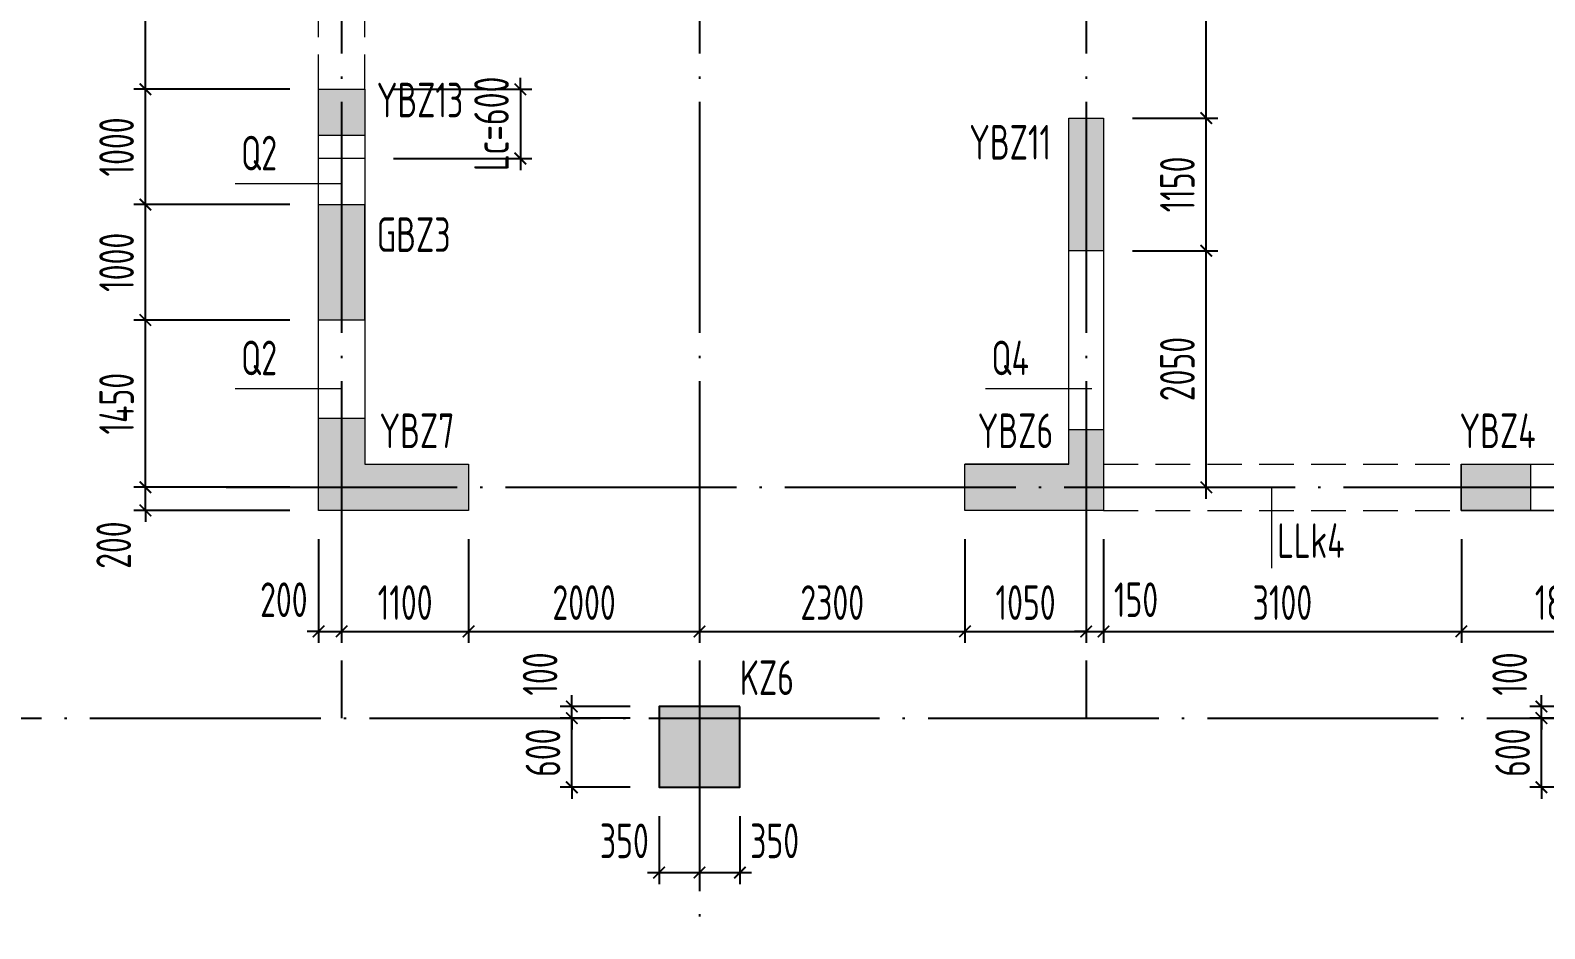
# Model space of a CAD drawing. Header units: millimetres. Extents: x -202076 to 1082610, y -439651 to 179350.
# Drawn here: x 113545 to 126665, y -8106 to -320 of the extents above; entities that cross this region are included whole.
import ezdxf
from ezdxf.enums import TextEntityAlignment as Align

# ---------------------------------------------------------------- set-up
doc = ezdxf.new("R2010")
doc.units = ezdxf.units.MM
doc.header["$LTSCALE"] = 1000
for name, pattern in [('DASHED', [0.75, 0.5, -0.25]), ('DOTE', [2.42, 2, -0.2, 0.02, -0.2]), ('短虚线', [187.5, 125, -62.5])]:
    doc.linetypes.add(name, pattern=pattern)
doc.layers.add('A_AXIS-轴线', color=36, linetype='DOTE')
doc.layers.add('COLU', color=5, linetype='Continuous')
for name, color, linetype, lineweight in [('BEAM', 4, 'DASHED', 0), ('COLU_TEXT', 6, 'Continuous', 0), ('DIM', 3, 'Continuous', 0), ('WALL', 2, 'Continuous', 0), ('墙柱名称编号', 7, 'Continuous', 18), ('墙柱轮廓', 7, 'Continuous', 18), ('墙柱非阴影区', 3, '短虚线', 18), ('墙梁名称编号', 3, 'Continuous', 18), ('墙梁标注引线', 3, 'Continuous', 18), ('墙身名称编号', 3, 'Continuous', 18), ('墙身标注引线', 3, 'Continuous', 18), ('边缘构件填充', 253, 'Continuous', 18)]:
    doc.layers.add(name, color=color, linetype=linetype, lineweight=lineweight)
doc.styles.add('TSSD_Dimension', font='tssdeng.shx', dxfattribs={"width": 0.7, "bigfont": 'hztxt.shx'})
doc.styles.add('TSSD_Rein', font='tssdeng.shx', dxfattribs={"width": 0.7, "bigfont": 'hztxt.shx'})
doc.dimstyles.new('TSSD_100_100', dxfattribs={"dimtxt": 300, "dimasz": 100, "dimexe": 100, "dimexo": 250, "dimgap": 100, "dimtad": 1, "dimdec": 0, "dimzin": 0, "dimdsep": 46, "dimtxsty": 'TSSD_Dimension', "dimblk": 'ARCHTICK', "dimcen": 0, "dimdle": 100, "dimclrt": 7, "dimadec": 0, "dimazin": 0, "dimtfac": 1, "dimtdec": 0, "dimtix": 1, "dimtmove": 2, "dimatfit": 3, "dimfxl": 1, "dimtolj": 1, "dimtzin": 0, "dimarcsym": 0})

# ---------------------------------------------------------------- blocks, each defined once
blk = doc.blocks.new('_ARCHTICK')
at = {"color": 0, "linetype": 'ByBlock', "const_width": 0.15}
blk.add_lwpolyline([(-0.5, -0.5), (0.5, 0.5)], dxfattribs=at)
blk = doc.blocks.new('*D324')
at = {"layer": 'Defpoints', "color": 0, "transparency": 16777216}
for p in [(118237, -6281), (118993, -6281), (118993, -6881)]:
    blk.add_point(p, dxfattribs=at)
at = {"layer": 'DIM', "color": 0, "lineweight": -2, "transparency": 16777216}
for p, q in [((118743, -6281), (118137, -6281)), ((118237, -6281), (118237, -6181)), ((118237, -6881), (118237, -6281)), ((118743, -6881), (118137, -6881)), ((118237, -6881), (118237, -6981))]:
    blk.add_line(p, q, dxfattribs=at)
at = {"layer": 'DIM', "color": 0, "lineweight": -2, "transparency": 16777216, "xscale": 100, "yscale": 100, "zscale": 100}
for p, rotation in [((118237, -6281), 270), ((118237, -6881), 90)]:
    blk.add_blockref('_ARCHTICK', p, dxfattribs=dict(at, rotation=rotation))
at = {"layer": 'DIM', "color": 7, "transparency": 16777216, "insert": (117987, -6581), "char_height": 300, "attachment_point": 5, "rotation": 90, "style": 'TSSD_Dimension'}
blk.add_mtext('\\A1;600', dxfattribs=at)
blk = doc.blocks.new('*D325')
at = {"layer": 'Defpoints', "color": 0, "transparency": 16777216}
for p in [(118237, -6181), (118993, -6181), (118993, -6281)]:
    blk.add_point(p, dxfattribs=at)
at = {"layer": 'DIM', "color": 0, "lineweight": -2, "transparency": 16777216}
for p, q in [((118237, -6181), (118237, -6081)), ((118743, -6181), (118137, -6181)), ((118743, -6281), (118137, -6281)), ((118237, -6281), (118237, -6181)), ((118237, -6281), (118237, -6381))]:
    blk.add_line(p, q, dxfattribs=at)
at = {"layer": 'DIM', "color": 0, "lineweight": -2, "transparency": 16777216, "xscale": 100, "yscale": 100, "zscale": 100}
for p, rotation in [((118237, -6181), 270), ((118237, -6281), 90)]:
    blk.add_blockref('_ARCHTICK', p, dxfattribs=dict(at, rotation=rotation))
at = {"layer": 'DIM', "color": 7, "transparency": 16777216, "insert": (117962, -5899), "char_height": 300, "attachment_point": 5, "rotation": 90, "style": 'TSSD_Dimension'}
blk.add_mtext('\\A1;100', dxfattribs=at)
blk = doc.blocks.new('*D326')
at = {"layer": 'Defpoints', "color": 0, "transparency": 16777216}
for p in [(118993, -6881), (119343, -6881), (119343, -7620)]:
    blk.add_point(p, dxfattribs=at)
at = {"layer": 'DIM', "color": 0, "lineweight": -2, "transparency": 16777216}
for p, q in [((118993, -7131), (118993, -7720)), ((119343, -7131), (119343, -7720)), ((118893, -7620), (119443, -7620))]:
    blk.add_line(p, q, dxfattribs=at)
at = {"layer": 'DIM', "color": 0, "lineweight": -2, "transparency": 16777216, "xscale": 100, "yscale": 100, "zscale": 100, "rotation": 180}
blk.add_blockref('_ARCHTICK', (118993, -7620), dxfattribs=at)
at = {"layer": 'DIM', "color": 0, "lineweight": -2, "transparency": 16777216, "xscale": 100, "yscale": 100, "zscale": 100}
blk.add_blockref('_ARCHTICK', (119343, -7620), dxfattribs=at)
at = {"layer": 'DIM', "color": 7, "transparency": 16777216, "insert": (118692, -7345), "char_height": 300, "attachment_point": 5, "style": 'TSSD_Dimension'}
blk.add_mtext('\\A1;350', dxfattribs=at)
blk = doc.blocks.new('*D327')
at = {"layer": 'Defpoints', "color": 0, "transparency": 16777216}
for p in [(119343, -6881), (119693, -6881), (119693, -7620)]:
    blk.add_point(p, dxfattribs=at)
at = {"layer": 'DIM', "color": 0, "lineweight": -2, "transparency": 16777216}
for p, q in [((119343, -7131), (119343, -7720)), ((119693, -7131), (119693, -7720)), ((119243, -7620), (119793, -7620))]:
    blk.add_line(p, q, dxfattribs=at)
at = {"layer": 'DIM', "color": 0, "lineweight": -2, "transparency": 16777216, "xscale": 100, "yscale": 100, "zscale": 100, "rotation": 180}
blk.add_blockref('_ARCHTICK', (119343, -7620), dxfattribs=at)
at = {"layer": 'DIM', "color": 0, "lineweight": -2, "transparency": 16777216, "xscale": 100, "yscale": 100, "zscale": 100}
blk.add_blockref('_ARCHTICK', (119693, -7620), dxfattribs=at)
at = {"layer": 'DIM', "color": 7, "transparency": 16777216, "insert": (119994, -7345), "char_height": 300, "attachment_point": 5, "style": 'TSSD_Dimension'}
blk.add_mtext('\\A1;350', dxfattribs=at)
blk = doc.blocks.new('*D328')
at = {"layer": 'Defpoints', "color": 0, "transparency": 16777216}
for p in [(126637, -6281), (127393, -6281), (127393, -6881)]:
    blk.add_point(p, dxfattribs=at)
at = {"layer": 'DIM', "color": 0, "lineweight": -2, "transparency": 16777216}
for p, q in [((127143, -6281), (126537, -6281)), ((126637, -6281), (126637, -6181)), ((126637, -6881), (126637, -6281)), ((127143, -6881), (126537, -6881)), ((126637, -6881), (126637, -6981))]:
    blk.add_line(p, q, dxfattribs=at)
at = {"layer": 'DIM', "color": 0, "lineweight": -2, "transparency": 16777216, "xscale": 100, "yscale": 100, "zscale": 100}
for p, rotation in [((126637, -6281), 270), ((126637, -6881), 90)]:
    blk.add_blockref('_ARCHTICK', p, dxfattribs=dict(at, rotation=rotation))
at = {"layer": 'DIM', "color": 7, "transparency": 16777216, "insert": (126387, -6581), "char_height": 300, "attachment_point": 5, "rotation": 90, "style": 'TSSD_Dimension'}
blk.add_mtext('\\A1;600', dxfattribs=at)
blk = doc.blocks.new('*D329')
at = {"layer": 'Defpoints', "color": 0, "transparency": 16777216}
for p in [(126637, -6181), (127393, -6181), (127393, -6281)]:
    blk.add_point(p, dxfattribs=at)
at = {"layer": 'DIM', "color": 0, "lineweight": -2, "transparency": 16777216}
for p, q in [((126637, -6181), (126637, -6081)), ((127143, -6181), (126537, -6181)), ((127143, -6281), (126537, -6281)), ((126637, -6281), (126637, -6181)), ((126637, -6281), (126637, -6381))]:
    blk.add_line(p, q, dxfattribs=at)
at = {"layer": 'DIM', "color": 0, "lineweight": -2, "transparency": 16777216, "xscale": 100, "yscale": 100, "zscale": 100}
for p, rotation in [((126637, -6181), 270), ((126637, -6281), 90)]:
    blk.add_blockref('_ARCHTICK', p, dxfattribs=dict(at, rotation=rotation))
at = {"layer": 'DIM', "color": 7, "transparency": 16777216, "insert": (126362, -5899), "char_height": 300, "attachment_point": 5, "rotation": 90, "style": 'TSSD_Dimension'}
blk.add_mtext('\\A1;100', dxfattribs=at)
blk = doc.blocks.new('*D355')
at = {"layer": 'Defpoints', "color": 0, "transparency": 16777216}
for p in [(116043, -4481), (116243, -4481), (116243, -5530)]:
    blk.add_point(p, dxfattribs=at)
at = {"layer": 'DIM', "color": 0, "lineweight": -2, "transparency": 16777216}
for p, q in [((116043, -4731), (116043, -5630)), ((116243, -4731), (116243, -5630)), ((116043, -5530), (115943, -5530)), ((116043, -5530), (116243, -5530)), ((116243, -5530), (116343, -5530))]:
    blk.add_line(p, q, dxfattribs=at)
at = {"layer": 'DIM', "color": 0, "lineweight": -2, "transparency": 16777216, "xscale": 100, "yscale": 100, "zscale": 100}
blk.add_blockref('_ARCHTICK', (116043, -5530), dxfattribs=at)
at = {"layer": 'DIM', "color": 0, "lineweight": -2, "transparency": 16777216, "xscale": 100, "yscale": 100, "zscale": 100, "rotation": 180}
blk.add_blockref('_ARCHTICK', (116243, -5530), dxfattribs=at)
at = {"layer": 'DIM', "color": 7, "transparency": 16777216, "insert": (115742, -5255), "char_height": 300, "attachment_point": 5, "style": 'TSSD_Dimension'}
blk.add_mtext('\\A1;200', dxfattribs=at)
blk = doc.blocks.new('*D356')
at = {"layer": 'Defpoints', "color": 0, "transparency": 16777216}
for p in [(116243, -4481), (117343, -4481), (117343, -5530)]:
    blk.add_point(p, dxfattribs=at)
at = {"layer": 'DIM', "color": 0, "lineweight": -2, "transparency": 16777216}
for p, q in [((116243, -4731), (116243, -5630)), ((117343, -4731), (117343, -5630)), ((116143, -5530), (117443, -5530))]:
    blk.add_line(p, q, dxfattribs=at)
at = {"layer": 'DIM', "color": 0, "lineweight": -2, "transparency": 16777216, "xscale": 100, "yscale": 100, "zscale": 100, "rotation": 180}
blk.add_blockref('_ARCHTICK', (116243, -5530), dxfattribs=at)
at = {"layer": 'DIM', "color": 0, "lineweight": -2, "transparency": 16777216, "xscale": 100, "yscale": 100, "zscale": 100}
blk.add_blockref('_ARCHTICK', (117343, -5530), dxfattribs=at)
at = {"layer": 'DIM', "color": 7, "transparency": 16777216, "insert": (116793, -5280), "char_height": 300, "attachment_point": 5, "style": 'TSSD_Dimension'}
blk.add_mtext('\\A1;1100', dxfattribs=at)
blk = doc.blocks.new('*D357')
at = {"layer": 'Defpoints', "color": 0, "transparency": 16777216}
for p in [(119343, -4481), (121643, -4481), (121643, -5530)]:
    blk.add_point(p, dxfattribs=at)
at = {"layer": 'DIM', "color": 0, "lineweight": -2, "transparency": 16777216}
for p, q in [((119343, -4731), (119343, -5630)), ((121643, -4731), (121643, -5630)), ((119243, -5530), (121743, -5530))]:
    blk.add_line(p, q, dxfattribs=at)
at = {"layer": 'DIM', "color": 0, "lineweight": -2, "transparency": 16777216, "xscale": 100, "yscale": 100, "zscale": 100, "rotation": 180}
blk.add_blockref('_ARCHTICK', (119343, -5530), dxfattribs=at)
at = {"layer": 'DIM', "color": 0, "lineweight": -2, "transparency": 16777216, "xscale": 100, "yscale": 100, "zscale": 100}
blk.add_blockref('_ARCHTICK', (121643, -5530), dxfattribs=at)
at = {"layer": 'DIM', "color": 7, "transparency": 16777216, "insert": (120493, -5280), "char_height": 300, "attachment_point": 5, "style": 'TSSD_Dimension'}
blk.add_mtext('\\A1;2300', dxfattribs=at)
blk = doc.blocks.new('*D358')
at = {"layer": 'Defpoints', "color": 0, "transparency": 16777216}
for p in [(121643, -4481), (122693, -4481), (122693, -5530)]:
    blk.add_point(p, dxfattribs=at)
at = {"layer": 'DIM', "color": 0, "lineweight": -2, "transparency": 16777216}
for p, q in [((121643, -4731), (121643, -5630)), ((122693, -4731), (122693, -5630)), ((121543, -5530), (122793, -5530))]:
    blk.add_line(p, q, dxfattribs=at)
at = {"layer": 'DIM', "color": 0, "lineweight": -2, "transparency": 16777216, "xscale": 100, "yscale": 100, "zscale": 100, "rotation": 180}
blk.add_blockref('_ARCHTICK', (121643, -5530), dxfattribs=at)
at = {"layer": 'DIM', "color": 0, "lineweight": -2, "transparency": 16777216, "xscale": 100, "yscale": 100, "zscale": 100}
blk.add_blockref('_ARCHTICK', (122693, -5530), dxfattribs=at)
at = {"layer": 'DIM', "color": 7, "transparency": 16777216, "insert": (122168, -5280), "char_height": 300, "attachment_point": 5, "style": 'TSSD_Dimension'}
blk.add_mtext('\\A1;1050', dxfattribs=at)
blk = doc.blocks.new('*D359')
at = {"layer": 'Defpoints', "color": 0, "transparency": 16777216}
for p in [(122693, -4481), (122843, -4481), (122843, -5530)]:
    blk.add_point(p, dxfattribs=at)
at = {"layer": 'DIM', "color": 0, "lineweight": -2, "transparency": 16777216}
for p, q in [((122693, -4731), (122693, -5630)), ((122843, -4731), (122843, -5630)), ((122693, -5530), (122593, -5530)), ((122693, -5530), (122843, -5530)), ((122843, -5530), (122943, -5530))]:
    blk.add_line(p, q, dxfattribs=at)
at = {"layer": 'DIM', "color": 0, "lineweight": -2, "transparency": 16777216, "xscale": 100, "yscale": 100, "zscale": 100}
blk.add_blockref('_ARCHTICK', (122693, -5530), dxfattribs=at)
at = {"layer": 'DIM', "color": 0, "lineweight": -2, "transparency": 16777216, "xscale": 100, "yscale": 100, "zscale": 100, "rotation": 180}
blk.add_blockref('_ARCHTICK', (122843, -5530), dxfattribs=at)
at = {"layer": 'DIM', "color": 7, "transparency": 16777216, "insert": (123125, -5255), "char_height": 300, "attachment_point": 5, "style": 'TSSD_Dimension'}
blk.add_mtext('\\A1;150', dxfattribs=at)
blk = doc.blocks.new('*D360')
at = {"layer": 'Defpoints', "color": 0, "transparency": 16777216}
for p in [(122843, -4481), (125943, -4481), (125943, -5530)]:
    blk.add_point(p, dxfattribs=at)
at = {"layer": 'DIM', "color": 0, "lineweight": -2, "transparency": 16777216}
for p, q in [((122843, -4731), (122843, -5630)), ((125943, -4731), (125943, -5630)), ((122743, -5530), (126043, -5530))]:
    blk.add_line(p, q, dxfattribs=at)
at = {"layer": 'DIM', "color": 0, "lineweight": -2, "transparency": 16777216, "xscale": 100, "yscale": 100, "zscale": 100, "rotation": 180}
blk.add_blockref('_ARCHTICK', (122843, -5530), dxfattribs=at)
at = {"layer": 'DIM', "color": 0, "lineweight": -2, "transparency": 16777216, "xscale": 100, "yscale": 100, "zscale": 100}
blk.add_blockref('_ARCHTICK', (125943, -5530), dxfattribs=at)
at = {"layer": 'DIM', "color": 7, "transparency": 16777216, "insert": (124393, -5280), "char_height": 300, "attachment_point": 5, "style": 'TSSD_Dimension'}
blk.add_mtext('\\A1;3100', dxfattribs=at)
blk = doc.blocks.new('*D361')
at = {"layer": 'Defpoints', "color": 0, "transparency": 16777216}
for p in [(125943, -4481), (127743, -4481), (127743, -5530)]:
    blk.add_point(p, dxfattribs=at)
at = {"layer": 'DIM', "color": 0, "lineweight": -2, "transparency": 16777216}
for p, q in [((125943, -4731), (125943, -5630)), ((127743, -4731), (127743, -5630)), ((125843, -5530), (127843, -5530))]:
    blk.add_line(p, q, dxfattribs=at)
at = {"layer": 'DIM', "color": 0, "lineweight": -2, "transparency": 16777216, "xscale": 100, "yscale": 100, "zscale": 100, "rotation": 180}
blk.add_blockref('_ARCHTICK', (125943, -5530), dxfattribs=at)
at = {"layer": 'DIM', "color": 0, "lineweight": -2, "transparency": 16777216, "xscale": 100, "yscale": 100, "zscale": 100}
blk.add_blockref('_ARCHTICK', (127743, -5530), dxfattribs=at)
at = {"layer": 'DIM', "color": 7, "transparency": 16777216, "insert": (126843, -5280), "char_height": 300, "attachment_point": 5, "style": 'TSSD_Dimension'}
blk.add_mtext('\\A1;1800', dxfattribs=at)
blk = doc.blocks.new('*D369')
at = {"layer": 'Defpoints', "color": 0, "transparency": 16777216}
for p in [(114543, -4281), (116043, -4281), (116043, -4481)]:
    blk.add_point(p, dxfattribs=at)
at = {"layer": 'DIM', "color": 0, "lineweight": -2, "transparency": 16777216}
for p, q in [((114543, -4281), (114543, -4181)), ((115793, -4281), (114443, -4281)), ((114543, -4481), (114543, -4281)), ((115793, -4481), (114443, -4481)), ((114543, -4481), (114543, -4581))]:
    blk.add_line(p, q, dxfattribs=at)
at = {"layer": 'DIM', "color": 0, "lineweight": -2, "transparency": 16777216, "xscale": 100, "yscale": 100, "zscale": 100}
for p, rotation in [((114543, -4281), 270), ((114543, -4481), 90)]:
    blk.add_blockref('_ARCHTICK', p, dxfattribs=dict(at, rotation=rotation))
at = {"layer": 'DIM', "color": 7, "transparency": 16777216, "insert": (114268, -4782), "char_height": 300, "attachment_point": 5, "rotation": 90, "style": 'TSSD_Dimension'}
blk.add_mtext('\\A1;200', dxfattribs=at)
blk = doc.blocks.new('*D370')
at = {"layer": 'Defpoints', "color": 0, "transparency": 16777216}
for p in [(114543, -2831), (116043, -2831), (116043, -4281)]:
    blk.add_point(p, dxfattribs=at)
at = {"layer": 'DIM', "color": 0, "lineweight": -2, "transparency": 16777216}
for p, q in [((114543, -4381), (114543, -2731)), ((115793, -2831), (114443, -2831)), ((115793, -4281), (114443, -4281))]:
    blk.add_line(p, q, dxfattribs=at)
at = {"layer": 'DIM', "color": 0, "lineweight": -2, "transparency": 16777216, "xscale": 100, "yscale": 100, "zscale": 100}
for p, rotation in [((114543, -2831), 90), ((114543, -4281), 270)]:
    blk.add_blockref('_ARCHTICK', p, dxfattribs=dict(at, rotation=rotation))
at = {"layer": 'DIM', "color": 7, "transparency": 16777216, "insert": (114293, -3556), "char_height": 300, "attachment_point": 5, "rotation": 90, "style": 'TSSD_Dimension'}
blk.add_mtext('\\A1;1450', dxfattribs=at)
blk = doc.blocks.new('*D371')
at = {"layer": 'Defpoints', "color": 0, "transparency": 16777216}
for p in [(114543, -1831), (116043, -1831), (116043, -2831)]:
    blk.add_point(p, dxfattribs=at)
at = {"layer": 'DIM', "color": 0, "lineweight": -2, "transparency": 16777216}
for p, q in [((115793, -1831), (114443, -1831)), ((114543, -2931), (114543, -1731)), ((115793, -2831), (114443, -2831))]:
    blk.add_line(p, q, dxfattribs=at)
at = {"layer": 'DIM', "color": 0, "lineweight": -2, "transparency": 16777216, "xscale": 100, "yscale": 100, "zscale": 100}
for p, rotation in [((114543, -1831), 90), ((114543, -2831), 270)]:
    blk.add_blockref('_ARCHTICK', p, dxfattribs=dict(at, rotation=rotation))
at = {"layer": 'DIM', "color": 7, "transparency": 16777216, "insert": (114293, -2331), "char_height": 300, "attachment_point": 5, "rotation": 90, "style": 'TSSD_Dimension'}
blk.add_mtext('\\A1;1000', dxfattribs=at)
blk = doc.blocks.new('*D372')
at = {"layer": 'Defpoints', "color": 0, "transparency": 16777216}
for p in [(114543, -831), (116043, -831), (116043, -1831)]:
    blk.add_point(p, dxfattribs=at)
at = {"layer": 'DIM', "color": 0, "lineweight": -2, "transparency": 16777216}
for p, q in [((114543, -1931), (114543, -731)), ((115793, -831), (114443, -831)), ((115793, -1831), (114443, -1831))]:
    blk.add_line(p, q, dxfattribs=at)
at = {"layer": 'DIM', "color": 0, "lineweight": -2, "transparency": 16777216, "xscale": 100, "yscale": 100, "zscale": 100}
for p, rotation in [((114543, -831), 90), ((114543, -1831), 270)]:
    blk.add_blockref('_ARCHTICK', p, dxfattribs=dict(at, rotation=rotation))
at = {"layer": 'DIM', "color": 7, "transparency": 16777216, "insert": (114293, -1331), "char_height": 300, "attachment_point": 5, "rotation": 90, "style": 'TSSD_Dimension'}
blk.add_mtext('\\A1;1000', dxfattribs=at)
blk = doc.blocks.new('*D373')
at = {"layer": 'Defpoints', "color": 0, "transparency": 16777216}
for p in [(114543, 2369), (116043, 2369), (116043, -831)]:
    blk.add_point(p, dxfattribs=at)
at = {"layer": 'DIM', "color": 0, "lineweight": -2, "transparency": 16777216}
for p, q in [((115793, 2369), (114443, 2369)), ((114543, -931), (114543, 2469)), ((115793, -831), (114443, -831))]:
    blk.add_line(p, q, dxfattribs=at)
at = {"layer": 'DIM', "color": 0, "lineweight": -2, "transparency": 16777216, "xscale": 100, "yscale": 100, "zscale": 100}
for p, rotation in [((114543, 2369), 90), ((114543, -831), 270)]:
    blk.add_blockref('_ARCHTICK', p, dxfattribs=dict(at, rotation=rotation))
at = {"layer": 'DIM', "color": 7, "transparency": 16777216, "insert": (114293, 769), "char_height": 300, "attachment_point": 5, "rotation": 90, "style": 'TSSD_Dimension'}
blk.add_mtext('\\A1;3200', dxfattribs=at)
blk = doc.blocks.new('*D375')
at = {"layer": 'Defpoints', "color": 0, "transparency": 16777216}
for p in [(117343, -4481), (119343, -4481), (119343, -5530)]:
    blk.add_point(p, dxfattribs=at)
at = {"layer": 'DIM', "color": 0, "lineweight": -2, "transparency": 16777216}
for p, q in [((117343, -4731), (117343, -5630)), ((119343, -4731), (119343, -5630)), ((117243, -5530), (119443, -5530))]:
    blk.add_line(p, q, dxfattribs=at)
at = {"layer": 'DIM', "color": 0, "lineweight": -2, "transparency": 16777216, "xscale": 100, "yscale": 100, "zscale": 100, "rotation": 180}
blk.add_blockref('_ARCHTICK', (117343, -5530), dxfattribs=at)
at = {"layer": 'DIM', "color": 0, "lineweight": -2, "transparency": 16777216, "xscale": 100, "yscale": 100, "zscale": 100}
blk.add_blockref('_ARCHTICK', (119343, -5530), dxfattribs=at)
at = {"layer": 'DIM', "color": 7, "transparency": 16777216, "insert": (118343, -5280), "char_height": 300, "attachment_point": 5, "style": 'TSSD_Dimension'}
blk.add_mtext('\\A1;2000', dxfattribs=at)
blk = doc.blocks.new('*D397')
at = {"layer": 'Defpoints', "color": 0, "transparency": 16777216}
for p in [(122843, -2231), (123733, -2231), (122843, -4281)]:
    blk.add_point(p, dxfattribs=at)
at = {"layer": 'DIM', "color": 0, "lineweight": -2, "transparency": 16777216}
for p, q in [((123733, -4381), (123733, -2131)), ((123093, -2231), (123833, -2231)), ((123093, -4281), (123833, -4281))]:
    blk.add_line(p, q, dxfattribs=at)
at = {"layer": 'DIM', "color": 0, "lineweight": -2, "transparency": 16777216, "xscale": 100, "yscale": 100, "zscale": 100}
for p, rotation in [((123733, -2231), 90), ((123733, -4281), 270)]:
    blk.add_blockref('_ARCHTICK', p, dxfattribs=dict(at, rotation=rotation))
at = {"layer": 'DIM', "color": 7, "transparency": 16777216, "insert": (123483, -3256), "char_height": 300, "attachment_point": 5, "rotation": 90, "style": 'TSSD_Dimension'}
blk.add_mtext('\\A1;2050', dxfattribs=at)
blk = doc.blocks.new('*D398')
at = {"layer": 'Defpoints', "color": 0, "transparency": 16777216}
for p in [(122843, -1081), (123733, -1081), (122843, -2231)]:
    blk.add_point(p, dxfattribs=at)
at = {"layer": 'DIM', "color": 0, "lineweight": -2, "transparency": 16777216}
for p, q in [((123733, -2331), (123733, -981)), ((123093, -1081), (123833, -1081)), ((123093, -2231), (123833, -2231))]:
    blk.add_line(p, q, dxfattribs=at)
at = {"layer": 'DIM', "color": 0, "lineweight": -2, "transparency": 16777216, "xscale": 100, "yscale": 100, "zscale": 100}
for p, rotation in [((123733, -1081), 90), ((123733, -2231), 270)]:
    blk.add_blockref('_ARCHTICK', p, dxfattribs=dict(at, rotation=rotation))
at = {"layer": 'DIM', "color": 7, "transparency": 16777216, "insert": (123483, -1656), "char_height": 300, "attachment_point": 5, "rotation": 90, "style": 'TSSD_Dimension'}
blk.add_mtext('\\A1;1150', dxfattribs=at)
blk = doc.blocks.new('*D399')
at = {"layer": 'Defpoints', "color": 0, "transparency": 16777216}
for p in [(122843, 3019), (123733, 3019), (122843, -1081)]:
    blk.add_point(p, dxfattribs=at)
at = {"layer": 'DIM', "color": 0, "lineweight": -2, "transparency": 16777216}
for p, q in [((123093, 3019), (123833, 3019)), ((123733, -1181), (123733, 3119)), ((123093, -1081), (123833, -1081))]:
    blk.add_line(p, q, dxfattribs=at)
at = {"layer": 'DIM', "color": 0, "lineweight": -2, "transparency": 16777216, "xscale": 100, "yscale": 100, "zscale": 100}
for p, rotation in [((123733, 3019), 90), ((123733, -1081), 270)]:
    blk.add_blockref('_ARCHTICK', p, dxfattribs=dict(at, rotation=rotation))
at = {"layer": 'DIM', "color": 7, "transparency": 16777216, "insert": (123483, 969), "char_height": 300, "attachment_point": 5, "rotation": 90, "style": 'TSSD_Dimension'}
blk.add_mtext('\\A1;4100', dxfattribs=at)
blk = doc.blocks.new('*D2216')
at = {"layer": 'Defpoints', "color": 0, "transparency": 16777216}
for p in [(116443, -831), (116443, -1431), (117791, -1431)]:
    blk.add_point(p, dxfattribs=at)
at = {"layer": 'DIM', "color": 0, "lineweight": -2, "transparency": 16777216}
for p, q in [((117791, -831), (117791, -731)), ((116693, -831), (117891, -831)), ((117791, -831), (117791, -1431)), ((116693, -1431), (117891, -1431)), ((117791, -1431), (117791, -1531))]:
    blk.add_line(p, q, dxfattribs=at)
at = {"layer": 'DIM', "color": 0, "lineweight": -2, "transparency": 16777216, "xscale": 100, "yscale": 100, "zscale": 100}
for p, rotation in [((117791, -831), 270), ((117791, -1431), 90)]:
    blk.add_blockref('_ARCHTICK', p, dxfattribs=dict(at, rotation=rotation))
at = {"layer": 'DIM', "color": 7, "transparency": 16777216, "insert": (117541, -1131), "char_height": 300, "attachment_point": 5, "rotation": 90, "style": 'TSSD_Dimension'}
blk.add_mtext('\\A1;{\\Ftssdeng,tssdchn|c134;Lc=600}', dxfattribs=at)

msp = doc.modelspace()

# ---------------------------------------------------------------- hatches: boundary and pattern name
at = {"layer": '边缘构件填充'}
h = msp.add_hatch(color=256, dxfattribs=at)
h.dxf.hatch_style = 1
h.paths.add_polyline_path([(116042.7, -1231), (116042.7, -831), (116442.7, -831), (116442.7, -1231)])
h = msp.add_hatch(color=256, dxfattribs=at)
h.dxf.hatch_style = 1
h.paths.add_polyline_path([(122542.7, -2231), (122542.7, -1081), (122842.7, -1081), (122842.7, -2231)])
h = msp.add_hatch(color=256, dxfattribs=at)
h.dxf.hatch_style = 1
h.paths.add_polyline_path([(116442.7, -2831), (116042.7, -2831), (116042.7, -1831), (116442.7, -1831)], flags=17)
h.paths.add_polyline_path([(116442.7, -1831), (116442.7, -2831)], flags=0)
h = msp.add_hatch(color=256, dxfattribs=at)
h.dxf.hatch_style = 1
h.paths.add_polyline_path([(116042.7, -4481), (116042.7, -3681), (116442.7, -3681), (116442.7, -4081), (117342.7, -4081), (117342.7, -4481)])
h = msp.add_hatch(color=256, dxfattribs=at)
h.dxf.hatch_style = 1
h.paths.add_polyline_path([(121642.7, -4081), (122542.7, -4081), (122542.7, -3781), (122842.7, -3781), (122842.7, -4481), (121642.7, -4481)])
h = msp.add_hatch(color=256, dxfattribs=at)
h.dxf.hatch_style = 1
h.paths.add_polyline_path([(126542.7, -4081), (125942.7, -4081), (125942.7, -4481), (126542.7, -4481)])
h = msp.add_hatch(color=256, dxfattribs=at)
h.dxf.hatch_style = 1
h.paths.add_polyline_path([(119692.7, -6181), (118992.7, -6181), (118992.7, -6881), (119692.7, -6881)])

# ---------------------------------------------------------------- linework, layer by layer
at = {"layer": 'A_AXIS-轴线'}
for p, q in [((116242.7, 6319), (116242.7, -6281)), ((119342.7, 6319), (119342.7, -18881)), ((122692.7, 6319), (122692.7, -6281)), ((115242.7, -4281), (140192.7, -4281))]:
    msp.add_line(p, q, dxfattribs=at)
msp.add_lwpolyline([(99542.7, -6281), (155943, -6281)], dxfattribs=at)
at = {"layer": 'BEAM', "ltscale": 0.6}
for p, q in [((116042.7, -831), (116042.7, 2369)), ((116442.7, -831), (116442.7, 2369)), ((122842.7, -4081), (125942.7, -4081)), ((122842.7, -4481), (125942.7, -4481))]:
    msp.add_line(p, q, dxfattribs=at)
at = {"layer": 'COLU'}
msp.add_lwpolyline([(119692.7, -6181), (118992.7, -6181), (118992.7, -6881), (119692.7, -6881)], close=True, dxfattribs=at)
at = {"layer": 'WALL'}
for points in [[(117342.7, -4481), (116042.7, -4481), (116042.7, -831), (116442.7, -831), (116442.7, -4081), (117342.7, -4081), (117342.7, -4481), (116042.7, -4481)], [(122542.7, -4081), (122542.7, -1081), (122842.7, -1081), (122842.7, -4481), (121642.7, -4481), (121642.7, -4081), (122542.7, -4081), (121642.7, -4081)], [(125942.7, -4481), (125942.7, -4081), (128942.7, -4081), (128942.7, -4481), (125942.7, -4481), (128942.7, -4481)]]:
    msp.add_lwpolyline(points, dxfattribs=at)
at = {"layer": '墙柱轮廓'}
for points in [[(116042.7, -1231), (116042.7, -831), (116442.7, -831), (116442.7, -1231), (116042.7, -1231)], [(122542.7, -2231), (122542.7, -1081), (122842.7, -1081), (122842.7, -2231), (122542.7, -2231)], [(116442.7, -2831), (116042.7, -2831), (116042.7, -1831), (116442.7, -1831), (116442.7, -2831), (116442.7, -1831)], [(125942.7, -4081), (125942.7, -4481), (125942.7, -4081), (126542.7, -4081), (126542.7, -4481), (125942.7, -4481), (126542.7, -4481)]]:
    msp.add_lwpolyline(points, dxfattribs=at)
for points in [[(116042.7, -4481), (116042.7, -3681), (116442.7, -3681), (116442.7, -4081), (117342.7, -4081), (117342.7, -4481)], [(121642.7, -4081), (122542.7, -4081), (122542.7, -3781), (122842.7, -3781), (122842.7, -4481), (121642.7, -4481)]]:
    msp.add_lwpolyline(points, close=True, dxfattribs=at)
at = {"layer": '墙柱非阴影区'}
msp.add_line((116442.7, -1431), (116042.7, -1431), dxfattribs=at)
at = {"layer": '墙梁标注引线'}
msp.add_line((124298.3, -4281), (124298.3, -4982.9), dxfattribs=at)
at = {"layer": '墙身标注引线'}
for p, q in [((116242.7, -1651), (115321.5, -1651)), ((116242.7, -3426), (115321.5, -3426)), ((122742.7, -3426), (121821.5, -3426))]:
    msp.add_line(p, q, dxfattribs=at)

# ---------------------------------------------------------------- texts
at = {"layer": 'COLU_TEXT', "linetype": 'Continuous', "style": 'TSSD_Rein', "width": 0.7}
msp.add_text('KZ6', height=300, dxfattribs=at).set_placement((119692.7, -6081))
at = {"layer": '墙柱名称编号', "color": 2, "linetype": 'Continuous', "style": 'TSSD_Rein', "width": 0.7}
for s, p in [('YBZ13', (116546.4, -1164.5)), ('YBZ11', (121679.3, -1530.7)), ('GBZ3', (116546.4, -2331)), ('YBZ7', (116570.2, -4031)), ('YBZ6', (121752.6, -4031)), ('YBZ4', (125927, -4031))]:
    msp.add_text(s, height=300, dxfattribs=at).set_placement(p, align=Align.BOTTOM_LEFT)
at = {"layer": '墙梁名称编号', "linetype": 'Continuous', "style": 'TSSD_Rein', "width": 0.7}
msp.add_text('LLk4', height=300, dxfattribs=at).set_placement((124348.3, -4982.9), align=Align.BOTTOM_LEFT)
at = {"layer": '墙身名称编号', "linetype": 'Continuous', "style": 'TSSD_Rein', "width": 0.7}
for s, p in [('Q2', (115371.5, -1624.3)), ('Q2', (115371.5, -3399.3)), ('Q4', (121871.5, -3399.3))]:
    msp.add_text(s, height=300, dxfattribs=at).set_placement(p, align=Align.BOTTOM_LEFT)

# ---------------------------------------------------------------- dimensions: what is measured, and where the dimension line sits
at = {"layer": 'DIM'}
for base, p1, p2, picture, middle in [((123732.8, 3019), (122842.7, -1081), (122842.7, 3019), '*D399', (123482.8, 969)), ((114542.7, 2369), (116042.7, -831), (116042.7, 2369), '*D373', (114292.7, 769)), ((114542.7, -831), (116042.7, -1831), (116042.7, -831), '*D372', (114292.7, -1331)), ((123732.8, -1081), (122842.7, -2231), (122842.7, -1081), '*D398', (123482.8, -1656)), ((114542.7, -1831), (116042.7, -2831), (116042.7, -1831), '*D371', (114292.7, -2331)), ((123732.8, -2231), (122842.7, -4281), (122842.7, -2231), '*D397', (123482.8, -3256)), ((114542.7, -2831), (116042.7, -4281), (116042.7, -2831), '*D370', (114292.7, -3556)), ((118237.4, -6281), (118992.7, -6881), (118992.7, -6281), '*D324', (117987.4, -6581)), ((126637.4, -6281), (127392.7, -6881), (127392.7, -6281), '*D328', (126387.4, -6581))]:
    dim = msp.add_linear_dim(base=base, p1=p1, p2=p2, angle=90, dimstyle='TSSD_100_100', dxfattribs=at)
    dim.commit()
    dim.dimension.update_dxf_attribs({"geometry": picture, "text_midpoint": middle})
dim = msp.add_linear_dim(base=(117791.1, -1431), p1=(116442.7, -831), p2=(116442.7, -1431), angle=90, text='{\\Ftssdeng,tssdchn|c134;Lc=<>}', dimstyle='TSSD_100_100', dxfattribs=at)
dim.commit()
dim.dimension.update_dxf_attribs({"geometry": '*D2216', "text_midpoint": (117541.1, -1131)})
for base, p1, p2, picture, middle in [((114542.7, -4281), (116042.7, -4481), (116042.7, -4281), '*D369', (114267.7, -4782.1)), ((118237.4, -6181), (118992.7, -6281), (118992.7, -6181), '*D325', (117962.4, -5898.8)), ((126637.4, -6181), (127392.7, -6281), (127392.7, -6181), '*D329', (126362.4, -5898.8))]:
    dim = msp.add_linear_dim(base=base, p1=p1, p2=p2, angle=90, dimstyle='TSSD_100_100', dxfattribs=at)
    dim.commit()
    dim.dimension.update_dxf_attribs({"geometry": picture, "text_midpoint": middle, "dimtype": 160})
for base, p1, p2, picture, middle in [((116242.7, -5530.1), (116042.7, -4481), (116242.7, -4481), '*D355', (115741.6, -5255.1)), ((122842.7, -5530.1), (122692.7, -4481), (122842.7, -4481), '*D359', (123124.9, -5255.1)), ((119342.7, -7620.5), (118992.7, -6881), (119342.7, -6881), '*D326', (118691.6, -7345.5)), ((119692.7, -7620.5), (119342.7, -6881), (119692.7, -6881), '*D327', (119993.7, -7345.5))]:
    dim = msp.add_linear_dim(base=base, p1=p1, p2=p2, dimstyle='TSSD_100_100', dxfattribs=at)
    dim.commit()
    dim.dimension.update_dxf_attribs({"geometry": picture, "text_midpoint": middle, "dimtype": 160})
for base, p1, p2, picture, middle in [((117342.7, -5530.1), (116242.7, -4481), (117342.7, -4481), '*D356', (116792.7, -5280.1)), ((119342.7, -5530.1), (117342.7, -4481), (119342.7, -4481), '*D375', (118342.7, -5280.1)), ((121642.7, -5530.1), (119342.7, -4481), (121642.7, -4481), '*D357', (120492.7, -5280.1)), ((122692.7, -5530.1), (121642.7, -4481), (122692.7, -4481), '*D358', (122167.7, -5280.1)), ((125942.7, -5530.1), (122842.7, -4481), (125942.7, -4481), '*D360', (124392.7, -5280.1)), ((127742.7, -5530.1), (125942.7, -4481), (127742.7, -4481), '*D361', (126842.7, -5280.1))]:
    dim = msp.add_linear_dim(base=base, p1=p1, p2=p2, dimstyle='TSSD_100_100', dxfattribs=at)
    dim.commit()
    dim.dimension.update_dxf_attribs({"geometry": picture, "text_midpoint": middle})

doc.saveas('drawing.dxf')
